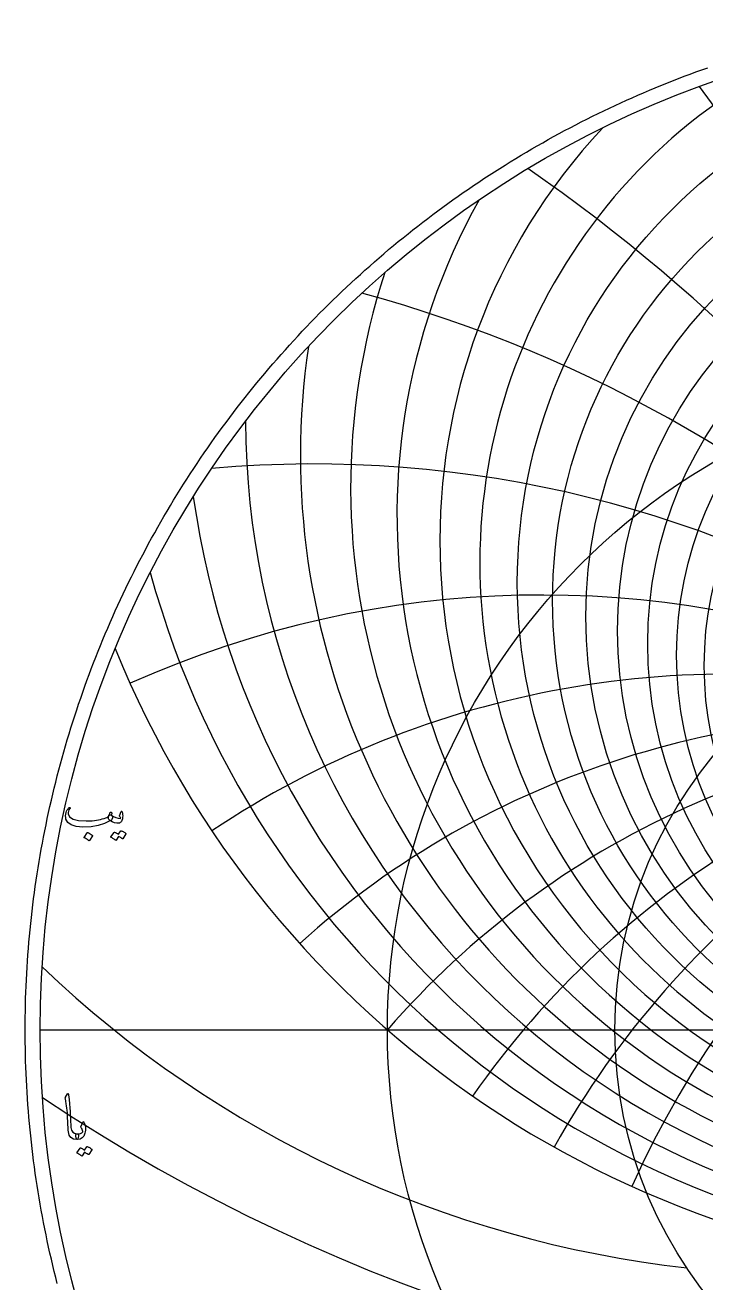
# Model space of a CAD drawing. Header units: millimetres. Extents: x -84 to 84, y -84 to 86.
# Drawn here: x -83.6 to -27.8, y -20.7 to 82.3 of the extents above; entities that cross this region are included whole.
import ezdxf

# ---------------------------------------------------------------- set-up
doc = ezdxf.new("R2010")
doc.units = ezdxf.units.MM
for name, color, linetype in [('CUT_OUTER', 1, 'Continuous'), ('ENGRAVE', 7, 'Continuous'), ('ENGRAVE_FINE', 8, 'Continuous'), ('TEXT', 5, 'Continuous')]:
    doc.layers.add(name, color=color, linetype=linetype)

msp = doc.modelspace()

# ---------------------------------------------------------------- linework, layer by layer
at = {"layer": 'CUT_OUTER'}
msp.add_lwpolyline([(-80.9418, -20.8035), (-81.0679, -20.3065), (-81.191, -19.8087), (-81.311, -19.3101), (-81.428, -18.8108), (-81.5419, -18.3108), (-81.6527, -17.8102), (-81.7604, -17.3088), (-81.8651, -16.8068), (-81.9667, -16.3042), (-82.0652, -15.8009), (-82.1606, -15.2971), (-82.2529, -14.7927), (-82.3421, -14.2877), (-82.4282, -13.7822), (-82.5112, -13.2762), (-82.5912, -12.7696), (-82.668, -12.2626), (-82.7416, -11.7552), (-82.8122, -11.2472), (-82.8797, -10.7389), (-82.944, -10.2302), (-83.0052, -9.721), (-83.0633, -9.2115), (-83.1182, -8.7017), (-83.1701, -8.1915), (-83.2188, -7.6811), (-83.2643, -7.1703), (-83.3068, -6.6593), (-83.3461, -6.148), (-83.3822, -5.6365), (-83.4152, -5.1247), (-83.4451, -4.6128), (-83.4718, -4.1007), (-83.4954, -3.5885), (-83.5159, -3.0761), (-83.5332, -2.5636), (-83.5473, -2.051), (-83.5583, -1.5383), (-83.5662, -1.0256), (-83.5709, -0.5128), (-83.5725, 0), (-83.5709, 0.5128), (-83.5662, 1.0256), (-83.5583, 1.5383), (-83.5473, 2.051), (-83.5332, 2.5636), (-83.5159, 3.0761), (-83.4954, 3.5885), (-83.4718, 4.1007), (-83.4451, 4.6128), (-83.4152, 5.1247), (-83.3822, 5.6365), (-83.3461, 6.148), (-83.3068, 6.6593), (-83.2643, 7.1703), (-83.2188, 7.6811), (-83.1701, 8.1915), (-83.1182, 8.7017), (-83.0633, 9.2115), (-83.0052, 9.721), (-82.944, 10.2302), (-82.8797, 10.7389), (-82.8122, 11.2472), (-82.7416, 11.7552), (-82.668, 12.2626), (-82.5912, 12.7696), (-82.5112, 13.2762), (-82.4282, 13.7822), (-82.3421, 14.2877), (-82.2529, 14.7927), (-82.1606, 15.2971), (-82.0652, 15.8009), (-81.9667, 16.3042), (-81.8651, 16.8068), (-81.7604, 17.3088), (-81.6527, 17.8102), (-81.5419, 18.3108), (-81.428, 18.8108), (-81.311, 19.3101), (-81.191, 19.8087), (-81.0679, 20.3065), (-80.9418, 20.8035), (-80.8126, 21.2998), (-80.6804, 21.7952), (-80.5452, 22.2899), (-80.4069, 22.7836), (-80.2656, 23.2766), (-80.1212, 23.7686), (-79.9739, 24.2598), (-79.8235, 24.7501), (-79.6702, 25.2394), (-79.5138, 25.7278), (-79.3544, 26.2152), (-79.1921, 26.7016), (-79.0268, 27.187), (-78.8585, 27.6714), (-78.6872, 28.1547), (-78.513, 28.637), (-78.3358, 29.1182), (-78.1556, 29.5983), (-77.9725, 30.0773), (-77.7865, 30.5552), (-77.5976, 31.0319), (-77.4057, 31.5075), (-77.2109, 31.9818), (-77.0132, 32.455), (-76.8126, 32.9269), (-76.6092, 33.3976), (-76.4028, 33.867), (-76.1936, 34.3352), (-75.9814, 34.8021), (-75.7665, 35.2676), (-75.5486, 35.7318), (-75.328, 36.1947), (-75.1045, 36.6563), (-74.8781, 37.1164), (-74.649, 37.5751), (-74.417, 38.0325), (-74.1823, 38.4884), (-73.9447, 38.9428), (-73.7044, 39.3958), (-73.4612, 39.8473), (-73.2154, 40.2973), (-72.9667, 40.7458), (-72.7153, 41.1927), (-72.4612, 41.6381), (-72.2044, 42.082), (-71.9448, 42.5242), (-71.6825, 42.9649), (-71.4175, 43.4039), (-71.1499, 43.8413), (-70.8795, 44.277), (-70.6065, 44.7111), (-70.3309, 45.1435), (-70.0525, 45.5742), (-69.7716, 46.0031), (-69.488, 46.4304), (-69.2018, 46.8559), (-68.913, 47.2796), (-68.6216, 47.7016), (-68.3276, 48.1217), (-68.0311, 48.5401), (-67.7319, 48.9566), (-67.4303, 49.3713), (-67.1261, 49.7841), (-66.8193, 50.195), (-66.5101, 50.6041), (-66.1983, 51.0112), (-65.8841, 51.4164), (-65.5674, 51.8197), (-65.2482, 52.2211), (-64.9265, 52.6204), (-64.6024, 53.0178), (-64.2759, 53.4132), (-63.9469, 53.8066), (-63.6156, 54.198), (-63.2818, 54.5873), (-62.9457, 54.9745), (-62.6072, 55.3597), (-62.2663, 55.7429), (-61.9231, 56.1239), (-61.5776, 56.5028), (-61.2297, 56.8795), (-60.8796, 57.2542), (-60.5271, 57.6266), (-60.1724, 57.9969), (-59.8154, 58.365), (-59.4562, 58.731), (-59.0947, 59.0947), (-58.731, 59.4562), (-58.365, 59.8154), (-57.9969, 60.1724), (-57.6266, 60.5271), (-57.2542, 60.8796), (-56.8795, 61.2297), (-56.5028, 61.5776), (-56.1239, 61.9231), (-55.7429, 62.2663), (-55.3597, 62.6072), (-54.9745, 62.9457), (-54.5873, 63.2818), (-54.198, 63.6156), (-53.8066, 63.9469), (-53.4132, 64.2759), (-53.0178, 64.6024), (-52.6204, 64.9265), (-52.2211, 65.2482), (-51.8197, 65.5674), (-51.4164, 65.8841), (-51.0112, 66.1983), (-50.6041, 66.5101), (-50.195, 66.8193), (-49.7841, 67.1261), (-49.3713, 67.4303), (-48.9566, 67.7319), (-48.5401, 68.0311), (-48.1217, 68.3276), (-47.7016, 68.6216), (-47.2796, 68.913), (-46.8559, 69.2018), (-46.4304, 69.488), (-46.0031, 69.7716), (-45.5742, 70.0525), (-45.1435, 70.3309), (-44.7111, 70.6065), (-44.277, 70.8795), (-43.8413, 71.1499), (-43.4039, 71.4175), (-42.9649, 71.6825), (-42.5242, 71.9448), (-42.082, 72.2044), (-41.6381, 72.4612), (-41.1927, 72.7153), (-40.7458, 72.9667), (-40.2973, 73.2154), (-39.8473, 73.4612), (-39.3958, 73.7044), (-38.9428, 73.9447), (-38.4884, 74.1823), (-38.0325, 74.417), (-37.5751, 74.649), (-37.1164, 74.8781), (-36.6563, 75.1045), (-36.1947, 75.328), (-35.7318, 75.5486), (-35.2676, 75.7665), (-34.8021, 75.9814), (-34.3352, 76.1936), (-33.867, 76.4028), (-33.3976, 76.6092), (-32.9269, 76.8126), (-32.455, 77.0132), (-31.9818, 77.2109), (-31.5075, 77.4057), (-31.0319, 77.5976), (-30.5552, 77.7865), (-30.0773, 77.9725), (-29.5983, 78.1556), (-29.1182, 78.3358), (-28.637, 78.513), (-28.1547, 78.6872), (-27.6714, 78.8585)], dxfattribs=at)
at = {"layer": 'ENGRAVE'}
msp.add_lwpolyline([(-82.35, 0), (82.35, 0)], dxfattribs=at)
for centre, radius in [((0, 0), 82.35), ((0, 35.1911), 40.3816), ((0, 29.8445), 27.962), ((0, 0), 53.9054), ((0, 0), 35.2859)]:
    msp.add_circle(centre, radius, dxfattribs=at)
for centre, radius, start, end in [((0, 44.4682), 56.9132, 161.989839, 18.010161), ((0, 62.0111), 82.1655, 201.985792, 338.014208), ((0, -46.8593), 71.4254, 41, 139), ((0, -46.8593), 71.4254, 41, 139), ((-19.1103, 71.3206), 91.42, 226.370944, 263.540169)]:
    msp.add_arc(centre, radius, start, end, dxfattribs=at)
at = {"layer": 'ENGRAVE_FINE'}
for centre, radius in [((0, 36.6497), 43.2684), ((0, 33.8827), 37.6522), ((0, 32.7074), 35.061), ((0, 31.6505), 32.5915), ((0, 30.6997), 30.2293)]:
    msp.add_circle(centre, radius, dxfattribs=at)
for centre, radius, start, end in [((0, 38.2792), 46.3354, 116.694811, 63.305189), ((-196.2397, -46.8593), 208.8339, 7.543642, 36.486596), ((-196.2397, -46.8593), 208.8339, 7.543642, 36.486596), ((0, 40.1044), 49.6093, 137.032807, 42.967193), ((-123.7124, -46.8593), 142.8508, 11.441846, 55.306369), ((-123.7124, -46.8593), 142.8508, 11.441846, 55.306369), ((0, 42.1552), 53.1224, 150.83708, 29.16292), ((-85.1215, -46.8593), 111.1182, 15.498747, 74.808085), ((-85.1215, -46.8593), 111.1182, 15.498747, 74.808085), ((0, 47.0883), 61.0292, 171.599741, 8.400259), ((0, 50.0717), 65.5289, 180.171885, 359.828115), ((-59.933, -46.8593), 93.2392, 19.779688, 95.149815), ((-59.933, -46.8593), 93.2392, 19.779688, 95.149815), ((0, 53.4889), 70.4852, 187.98681, 352.01319), ((0, 57.4298), 75.9909, 195.219112, 344.780888), ((-41.2375, -46.8593), 82.475, 24.362203, 114.146841), ((-41.2375, -46.8593), 82.475, 24.362203, 114.146841), ((41.2375, -46.8593), 82.475, 65.853159, 155.637797), ((41.2375, -46.8593), 82.475, 65.853159, 155.637797), ((-25.9967, -46.8593), 76.0093, 29.341216, 123.798896), ((-25.9967, -46.8593), 76.0093, 29.341216, 123.798896), ((25.9967, -46.8593), 76.0093, 56.201104, 150.658784), ((25.9967, -46.8593), 76.0093, 56.201104, 150.658784), ((-12.5942, -46.8593), 72.5273, 34.836047, 131.966559), ((-12.5942, -46.8593), 72.5273, 34.836047, 131.966559), ((12.5942, -46.8593), 72.5273, 48.033441, 145.163953), ((12.5942, -46.8593), 72.5273, 48.033441, 145.163953), ((0, 117.2277), 147.726, 236.207433, 303.792567)]:
    msp.add_arc(centre, radius, start, end, dxfattribs=at)
at = {"layer": 'TEXT'}
for points in [[(-76.5186, 17.597), (-76.5136, 17.5944), (-76.5089, 17.5918), (-76.5045, 17.5892), (-76.5004, 17.5866), (-76.4964, 17.5837), (-76.492, 17.5802), (-76.4873, 17.5759), (-76.4822, 17.5711), (-76.4404, 17.5217), (-76.4238, 17.4516), (-76.4326, 17.3607), (-76.4667, 17.249), (-76.4982, 17.1811), (-76.5303, 17.1386), (-76.5631, 17.1214), (-76.5965, 17.1295), (-76.6134, 17.1376), (-76.6277, 17.1412), (-76.6394, 17.1402), (-76.6485, 17.1347), (-77.0745, 16.9016), (-77.5836, 16.7373), (-78.1758, 16.6418), (-78.8511, 16.6152), (-79.3972, 16.662), (-79.8095, 16.7866), (-80.0881, 16.9892), (-80.2329, 17.2698), (-80.2553, 17.4022), (-80.2602, 17.5347), (-80.2475, 17.6672), (-80.2173, 17.7996), (-80.1761, 17.9168), (-80.1251, 18.0243), (-80.0644, 18.122), (-79.994, 18.21), (-79.9806, 18.2211), (-79.9667, 18.2282), (-79.9521, 18.2315), (-79.9368, 18.2308), (-79.9225, 18.2246), (-79.9108, 18.2165), (-79.9017, 18.2065), (-79.8953, 18.1944), (-79.8923, 18.1828), (-79.894, 18.1685), (-79.9001, 18.1516), (-79.9108, 18.1321), (-79.9862, 18.0217), (-80.0355, 17.9139), (-80.0589, 17.8087), (-80.0563, 17.7061), (-79.9329, 17.449), (-79.6459, 17.2646), (-79.1952, 17.1529), (-78.581, 17.1139), (-78.4123, 17.1165), (-78.2439, 17.1243), (-78.0759, 17.1373), (-77.9082, 17.1555), (-77.7418, 17.1789), (-77.5777, 17.2074), (-77.4159, 17.2412), (-77.2563, 17.2802), (-77.1014, 17.3243), (-76.9745, 17.3685), (-76.8754, 17.4126), (-76.8043, 17.4568), (-76.7769, 17.4802), (-76.7517, 17.5087), (-76.7288, 17.5425), (-76.7082, 17.5815), (-76.6889, 17.625), (-76.6699, 17.6724), (-76.6512, 17.7237), (-76.6329, 17.7789), (-76.6258, 17.7957), (-76.6147, 17.81), (-76.5998, 17.8217), (-76.5809, 17.8308), (-76.5608, 17.8357), (-76.542, 17.8347), (-76.5245, 17.8279), (-76.5082, 17.8152), (-76.4952, 17.7977), (-76.4874, 17.7763), (-76.4848, 17.7509), (-76.4874, 17.7217)], [(-76.6745, 17.1815), (-76.7309, 17.235), (-76.7602, 17.3022), (-76.7621, 17.3831), (-76.7368, 17.4776), (-76.6819, 17.5623), (-76.6316, 17.6139), (-76.5858, 17.6324), (-76.5446, 17.6178), (-76.3498, 17.4889), (-76.155, 17.3983), (-75.9602, 17.3461), (-75.7654, 17.3321), (-75.7585, 17.3334), (-75.7537, 17.3373), (-75.7507, 17.3438), (-75.7498, 17.3529), (-75.7546, 17.3701), (-75.7693, 17.3957), (-75.7936, 17.4298), (-75.8277, 17.4724), (-75.8342, 17.4853), (-75.8381, 17.4983), (-75.8394, 17.5113), (-75.8381, 17.5243), (-75.7134, 17.8828), (-75.7076, 17.8964), (-75.7004, 17.9061), (-75.692, 17.912), (-75.6822, 17.9139), (-75.6725, 17.9123), (-75.6641, 17.9074), (-75.6569, 17.8993), (-75.6511, 17.8879), (-75.6121, 17.7714), (-75.5887, 17.6555), (-75.5809, 17.5402), (-75.5887, 17.4256), (-75.6141, 17.2831), (-75.6485, 17.1672), (-75.692, 17.0779), (-75.7446, 17.0152), (-75.7845, 16.9808), (-75.8212, 16.9555), (-75.8546, 16.9392), (-75.8848, 16.9321), (-76.0589, 16.9282), (-76.2485, 16.9685), (-76.4537, 17.0529), (-76.6745, 17.1815)], [(-78.4875, 16.1529), (-78.481, 16.1594), (-78.4719, 16.1633), (-78.4602, 16.1646), (-78.4459, 16.1633), (-78.3449, 16.1224), (-78.2498, 16.0724), (-78.1605, 16.0133), (-78.0771, 15.9451), (-78.0689, 15.9347), (-78.0654, 15.9243), (-78.0663, 15.9139), (-78.0719, 15.9035), (-78.316, 15.5087), (-78.3251, 15.4993), (-78.3368, 15.497), (-78.3511, 15.5019), (-78.368, 15.5139), (-78.3826, 15.5243), (-78.4056, 15.5399), (-78.4371, 15.5607), (-78.4771, 15.5866), (-78.5261, 15.6178), (-78.5849, 15.6542), (-78.6534, 15.6957), (-78.7316, 15.7425), (-78.742, 15.7503), (-78.7472, 15.7581), (-78.7472, 15.7659), (-78.742, 15.7736)], [(-75.7498, 16.2983), (-75.7433, 16.3048), (-75.7342, 16.3087), (-75.7225, 16.31), (-75.7082, 16.3087), (-75.6571, 16.2896), (-75.6076, 16.2685), (-75.5597, 16.2454), (-75.5134, 16.2204), (-75.4684, 16.1931), (-75.4244, 16.1633), (-75.3814, 16.1308), (-75.3394, 16.0957), (-75.3313, 16.085), (-75.3277, 16.0737), (-75.3287, 16.0616), (-75.3342, 16.049), (-75.5835, 15.6542), (-75.5904, 15.649), (-75.6004, 15.649), (-75.6137, 15.6542), (-75.6303, 15.6646), (-75.6417, 15.6741), (-75.6602, 15.6873), (-75.6858, 15.704), (-75.7186, 15.7243), (-75.7589, 15.7485), (-75.8069, 15.7769), (-75.8628, 15.8095), (-75.9264, 15.8464), (-76.1238, 15.5399), (-76.1329, 15.5305), (-76.1446, 15.5282), (-76.1589, 15.5331), (-76.1757, 15.5451), (-76.1904, 15.5555), (-76.2134, 15.5711), (-76.2449, 15.5918), (-76.2848, 15.6178), (-76.3339, 15.649), (-76.3926, 15.6853), (-76.4611, 15.7269), (-76.5394, 15.7736), (-76.5475, 15.7814), (-76.5511, 15.7892), (-76.5501, 15.797), (-76.5446, 15.8048), (-76.29, 16.184), (-76.2835, 16.1905), (-76.2745, 16.1944), (-76.2628, 16.1957), (-76.2485, 16.1944), (-76.205, 16.1803), (-76.1628, 16.1639), (-76.1219, 16.1452), (-76.0822, 16.1243), (-76.0439, 16.1014), (-76.0069, 16.0769), (-75.9712, 16.0508), (-75.9368, 16.023)], [(-80.1, -5.2557), (-80.09, -5.2401), (-80.0805, -5.2297), (-80.0718, -5.2245), (-80.0637, -5.2245), (-80.0513, -5.2313), (-80.0403, -5.2518), (-80.0305, -5.2859), (-80.0221, -5.3336), (-79.9792, -5.7216), (-79.9442, -6.0804), (-79.9169, -6.4099), (-79.8974, -6.7102), (-79.8849, -6.9671), (-79.8734, -7.1973), (-79.8628, -7.4008), (-79.8533, -7.5778), (-79.845, -7.7281), (-79.8383, -7.8518), (-79.8333, -7.9489), (-79.8299, -8.0193), (-79.7838, -8.2304), (-79.6818, -8.3856), (-79.524, -8.4849), (-79.3104, -8.5284), (-79.251, -8.544), (-79.213, -8.5804), (-79.1964, -8.6375), (-79.2013, -8.7154), (-79.2257, -8.8382), (-79.252, -8.9258), (-79.2802, -8.9784), (-79.3104, -8.996), (-79.6111, -8.9564), (-79.8325, -8.8375), (-79.9747, -8.6395), (-80.0377, -8.3622), (-80.0476, -8.2296), (-80.0565, -8.0966), (-80.0645, -7.9633), (-80.0715, -7.8297), (-80.0778, -7.6958), (-80.0838, -7.5615), (-80.0895, -7.427), (-80.0948, -7.2921), (-80.1046, -7.0348), (-80.1182, -6.8031), (-80.1357, -6.5971), (-80.1572, -6.4167), (-80.1825, -6.2435), (-80.2117, -6.0589), (-80.2448, -5.863), (-80.2818, -5.6557), (-80.2867, -5.6184), (-80.2857, -5.5843), (-80.2789, -5.5534), (-80.2663, -5.5258)], [(-78.9987, -7.8999), (-78.8533, -7.5778), (-78.8318, -7.5424), (-78.8091, -7.5297), (-78.7851, -7.5398), (-78.7598, -7.5726), (-78.713, -7.6708), (-78.6766, -7.7732), (-78.6507, -7.8799), (-78.6351, -7.9908), (-78.6302, -8.1065), (-78.6364, -8.2278), (-78.6536, -8.3546), (-78.6818, -8.4869), (-78.7679, -8.7096), (-78.9013, -8.8687), (-79.0822, -8.9642), (-79.3104, -8.996), (-79.3367, -8.9794), (-79.3637, -8.9297), (-79.3913, -8.8469), (-79.4195, -8.731), (-79.4276, -8.669), (-79.426, -8.618), (-79.4146, -8.5781), (-79.3935, -8.5492), (-79.3766, -8.5382), (-79.3572, -8.531), (-79.3351, -8.5278), (-79.3104, -8.5284), (-79.1666, -8.5239), (-79.0416, -8.4947), (-78.9354, -8.4408), (-78.8481, -8.3622), (-78.8442, -8.356), (-78.8429, -8.3479), (-78.8442, -8.3378), (-78.8481, -8.3258), (-78.8685, -8.2525), (-78.8987, -8.1778), (-78.9387, -8.1018), (-78.9883, -8.0245), (-79.0046, -7.9953), (-79.0117, -7.9648), (-79.0098, -7.933), (-78.9987, -7.8999)], [(-78.5364, -9.583), (-78.5299, -9.5765), (-78.5208, -9.5726), (-78.5091, -9.5713), (-78.4948, -9.5726), (-78.4437, -9.5918), (-78.3942, -9.6129), (-78.3463, -9.6359), (-78.3, -9.6609), (-78.255, -9.6882), (-78.2111, -9.7181), (-78.168, -9.7505), (-78.126, -9.7856), (-78.1179, -9.7963), (-78.1143, -9.8077), (-78.1153, -9.8197), (-78.1208, -9.8323), (-78.3701, -10.2271), (-78.377, -10.2323), (-78.387, -10.2323), (-78.4003, -10.2271), (-78.4169, -10.2168), (-78.4283, -10.2072), (-78.4468, -10.194), (-78.4724, -10.1773), (-78.5052, -10.157), (-78.5455, -10.1328), (-78.5935, -10.1044), (-78.6494, -10.0718), (-78.713, -10.0349), (-78.9104, -10.3414), (-78.9195, -10.3508), (-78.9312, -10.3531), (-78.9455, -10.3483), (-78.9624, -10.3362), (-78.977, -10.3258), (-79, -10.3103), (-79.0315, -10.2895), (-79.0714, -10.2635), (-79.1205, -10.2323), (-79.1792, -10.196), (-79.2477, -10.1544), (-79.326, -10.1077), (-79.3341, -10.0999), (-79.3377, -10.0921), (-79.3367, -10.0843), (-79.3312, -10.0765), (-79.0766, -9.6973), (-79.0701, -9.6908), (-79.0611, -9.6869), (-79.0494, -9.6856), (-79.0351, -9.6869), (-78.9916, -9.701), (-78.9494, -9.7174), (-78.9085, -9.7361), (-78.8688, -9.757), (-78.8305, -9.7799), (-78.7935, -9.8044), (-78.7578, -9.8306), (-78.7234, -9.8583)]]:
    msp.add_lwpolyline(points, close=True, dxfattribs=at)

doc.saveas('drawing.dxf')
